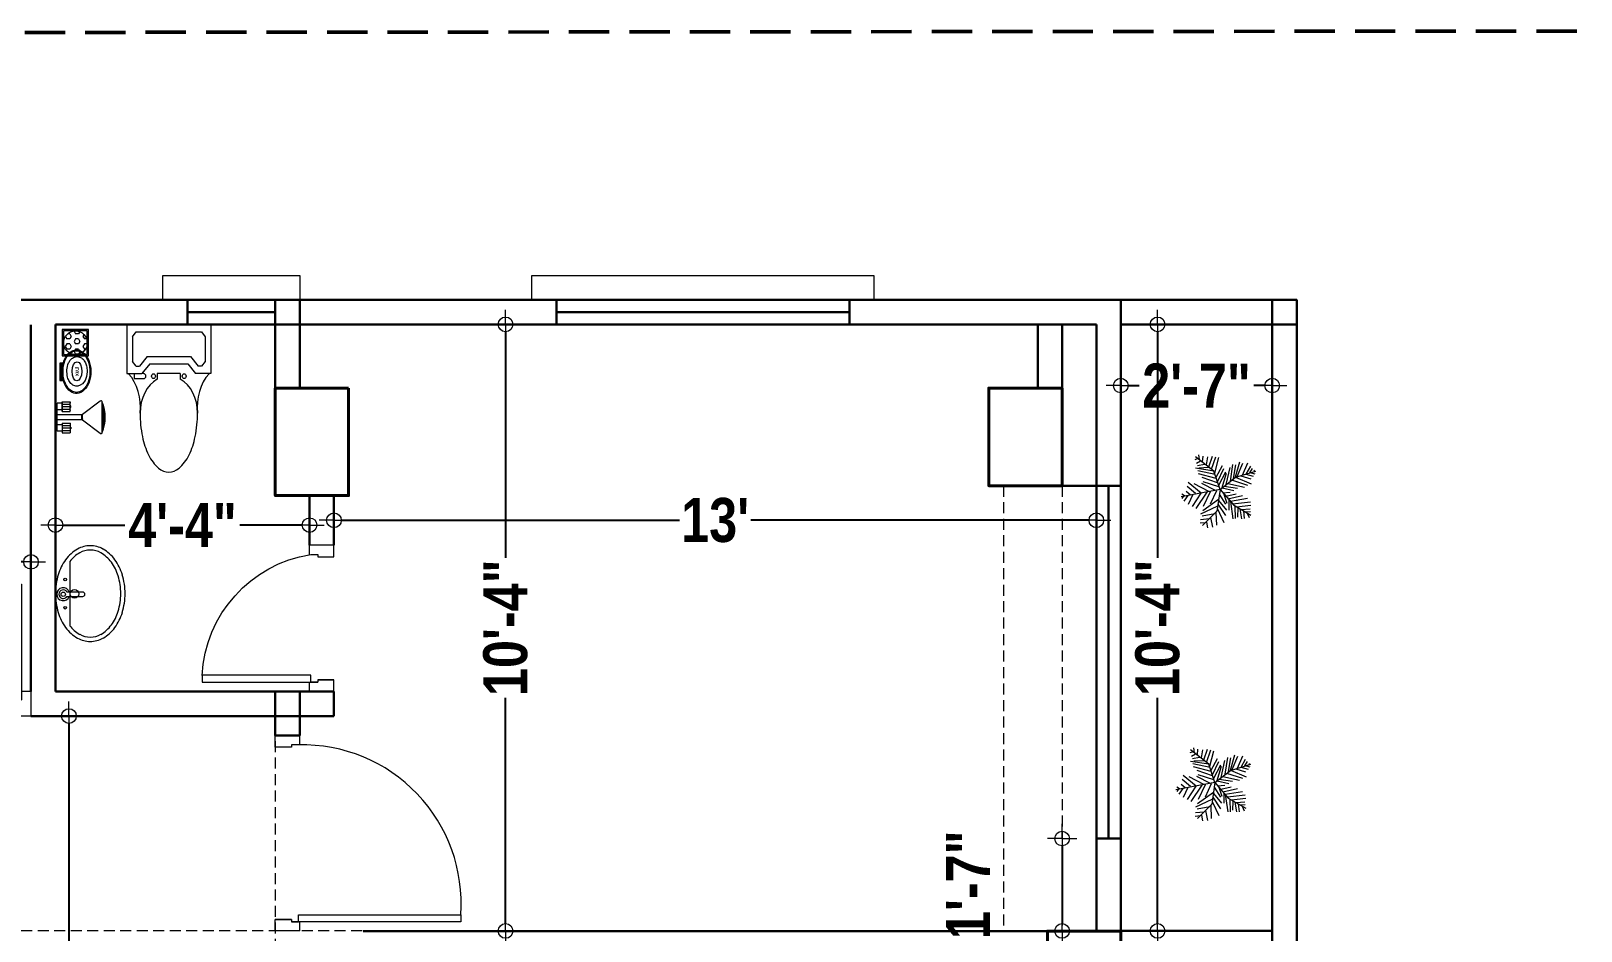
# Model space of a CAD drawing. Header units: inches. Extents: x 64086 to 138972, y -13497 to 16809.
# Drawn here: x 97572.8 to 97890, y -10448.5 to -10264.3 of the extents above; entities that cross this region are included whole.
import ezdxf

# ---------------------------------------------------------------- set-up
doc = ezdxf.new("R2010")
doc.units = ezdxf.units.IN
doc.header["$LTSCALE"] = 0.5
doc.header["$MEASUREMENT"] = 0
doc.header["$PDMODE"] = 2
doc.linetypes.add('DASHED', pattern=[0.75, 0.5, -0.25])
doc.layers.get('0').update_dxf_attribs({"lineweight": 13})
for name, color, linetype, lineweight in [('A-TOIL', 6, 'Continuous', 15), ('BEAM 2', 87, 'Continuous', 15), ('Boundary', 6, 'DASHED', 50), ('Column', 1, 'Continuous', 40), ('DIM', 5, 'Continuous', 13), ('e-tv+tel', 5, 'Continuous', 25), ('fixture', 24, 'Continuous', 13), ('FURNITUER', 45, 'Continuous', 15), ('P-BASIN1', 6, 'Continuous', 15), ('P-COMMODE', 6, 'Continuous', 15), ('P-FLOOR-DRAIN', 4, 'Continuous', 15), ('P-SHOWER', 7, 'Continuous', 15), ('plant', 70, 'Continuous', 5), ('railing', 30, 'Continuous', 15), ('Raling', 35, 'Continuous', 20), ('WALL', 7, 'Continuous', 30), ('WALL-0', 7, 'Continuous', 18), ('Wall_20', 253, 'Continuous', 20)]:
    doc.layers.add(name, color=color, linetype=linetype, lineweight=lineweight)
doc.styles.get("Standard").update_dxf_attribs({"font": 'ARIALNB.TTF'})
doc.dimstyles.new('Column Dim', dxfattribs={"dimtxt": 9, "dimasz": 1.5, "dimexe": 13.25, "dimexo": 11, "dimgap": 1, "dimtad": 0, "dimdec": 1, "dimzin": 0, "dimdsep": 46, "dimlunit": 4, "dimtxsty": 'Standard', "dimblk": 'DIM', "dimcen": 0, "dimse1": 1, "dimse2": 1, "dimclrd": 5, "dimclre": 5, "dimclrt": 7, "dimadec": 0, "dimazin": 0, "dimtfac": 1, "dimtdec": 1, "dimtofl": 0, "dimtmove": 2, "dimatfit": 3, "dimldrblk": 'DIM', "dimfxl": 1, "dimtolj": 1, "dimtzin": 0, "dimarcsym": 0})
pattern_1 = [(225, (19362.28457, 30685.39488), (-0.0883883476, 0.0883883476), [])]

# ---------------------------------------------------------------- blocks, each defined once
blk = doc.blocks.new('door-3')
at = {"layer": 'railing'}
for p, q in [((98873.42, -21113.88), (98873.42, -21080.69)), ((98873.42, -21080.69), (98874.85, -21080.69)), ((98874.85, -21080.69), (98874.85, -21113.88)), ((98836.75, -21118.64), (98836.75, -21113.64)), ((98838.65, -21113.64), (98836.75, -21113.64)), ((98838.66, -21113.88), (98838.66, -21115.31)), ((98838.66, -21113.88), (98838.66, -21115.31)), ((98838.66, -21115.31), (98839.13, -21115.31)), ((98839.13, -21115.31), (98839.13, -21118.64)), ((98839.13, -21115.31), (98839.13, -21118.64)), ((98874.85, -21113.88), (98873.42, -21113.88)), ((98874.37, -21115.31), (98874.37, -21118.64)), ((98874.37, -21118.64), (98874.37, -21115.31)), ((98874.37, -21115.31), (98874.85, -21115.31)), ((98876.75, -21113.64), (98874.85, -21113.64)), ((98874.85, -21113.88), (98874.85, -21115.31)), ((98874.85, -21115.31), (98874.85, -21113.88)), ((98876.75, -21113.64), (98876.75, -21118.64)), ((98839.13, -21118.64), (98836.75, -21118.64)), ((98876.75, -21118.64), (98874.37, -21118.64))]:
    blk.add_line(p, q, dxfattribs=at)
blk.add_arc((98871.12, -21113.08), 32.47, 85.9343, 181.4162, dxfattribs=at)
blk = doc.blocks.new('toilet d')
at = {"layer": 'railing'}
for p, q in [((98951.72, -21113.88), (98951.72, -21091.64)), ((98951.72, -21091.64), (98953.15, -21091.64)), ((98953.15, -21091.64), (98953.15, -21113.88)), ((98925.06, -21118.64), (98925.06, -21113.64)), ((98927, -21113.64), (98925.06, -21113.64)), ((98926.96, -21113.88), (98926.96, -21115.31)), ((98926.96, -21113.88), (98926.96, -21115.31)), ((98926.96, -21115.31), (98927.44, -21115.31)), ((98927.44, -21115.31), (98927.44, -21118.64)), ((98927.44, -21115.31), (98927.44, -21118.64)), ((98953.15, -21113.88), (98951.72, -21113.88)), ((98952.68, -21115.31), (98952.68, -21118.64)), ((98952.68, -21118.64), (98952.68, -21115.31)), ((98952.68, -21115.31), (98953.15, -21115.31)), ((98955.06, -21113.64), (98953.15, -21113.64)), ((98953.15, -21113.88), (98953.15, -21115.31)), ((98953.15, -21115.31), (98953.15, -21113.88)), ((98955.06, -21113.64), (98955.06, -21118.64)), ((98927.44, -21118.64), (98925.06, -21118.64)), ((98955.06, -21118.64), (98952.68, -21118.64))]:
    blk.add_line(p, q, dxfattribs=at)
blk.add_arc((98953.17, -21118.15), 26.55, 93.112, 170.7406, dxfattribs=at)
blk = doc.blocks.new('p-basin11')
at = {"lineweight": 13}
for p, q in [((-0.49, 4.45), (-0.49, 0.85)), ((0.5, 0.86), (0.5, 4.45)), ((-7.44, 1.49), (7.15, 1.49))]:
    blk.add_line(p, q, dxfattribs=at)
for centre, radius in [((-0.08, 2.58), 0.99), ((-3.35, 0.44), 0.298), ((0, 0), 0.495), ((3.06, 0.44), 0.298)]:
    blk.add_circle(centre, radius, dxfattribs=at)
for centre, radius, start, end in [((-2.77, 4.78), 8.63, 126.0274, 150.3366), ((-2.77, 4.78), 7.64, 126.0274, 150.3366), ((-2.77, 4.78), 7.64, 126.0274, 150.3366), ((-1.18, 2.6), 11.33, 106.7647, 126.0274), ((-1.18, 2.6), 10.34, 106.7647, 126.0274), ((-1.18, 2.6), 10.34, 106.7647, 126.0274), ((-0.15, -0.85), 14.92, 90, 106.7647), ((-0.15, -0.85), 13.93, 90, 106.7647), ((-0.15, -0.85), 13.93, 90, 106.7647), ((-0.15, -0.85), 14.92, 73.2353, 90), ((-0.15, -0.85), 13.93, 73.2353, 90), ((-0.15, -0.85), 13.93, 73.2353, 90), ((0.89, 2.6), 10.34, 53.9726, 73.2353), ((0.89, 2.6), 10.34, 53.9726, 73.2353), ((0.89, 2.6), 11.33, 53.9726, 73.2353), ((2.48, 4.78), 7.64, 29.6634, 53.9726), ((2.48, 4.78), 8.63, 29.6634, 53.9726), ((-5.2, 6.16), 5.84, 150.3366, 180), ((-5.2, 6.16), 4.85, 150.3366, 180), ((-5.2, 6.16), 4.85, 150.3366, 180), ((4.9, 6.16), 4.85, 0, 29.6634), ((4.9, 6.16), 4.85, 360, 29.6634), ((4.9, 6.16), 5.84, 0, 29.6634), ((-5.2, 6.16), 5.84, 180, 209.6634), ((-5.2, 6.16), 4.85, 180, 209.6634), ((-2.77, 7.54), 7.64, 209.6634, 232.3), ((0, 4.45), 0.495, 0, 180), ((2.48, 7.54), 7.64, 307.7, 330.3366), ((4.9, 6.16), 4.85, 330.3366, 0), ((4.9, 6.16), 5.84, 330.3366, 0), ((-2.77, 7.54), 8.63, 209.6634, 233.9726), ((-1.18, 9.72), 11.33, 233.9726, 253.2353), ((0, 0), 1.48, 109.6514, 70.3603), ((0, 0), 0.99, 120.3431, 59.7554), ((0.89, 9.72), 11.33, 286.7647, 306.0274), ((2.48, 7.54), 8.63, 306.0274, 330.3366), ((-0.15, 13.16), 14.92, 253.2353, 270), ((-0.15, 13.16), 14.92, 270, 286.7647)]:
    blk.add_arc(centre, radius, start, end, dxfattribs=at)
blk = doc.blocks.new('pp-sh')
at = {"ltscale": 0.01}
h = blk.add_hatch(dxfattribs=at)
h.set_pattern_fill('ANSI31', color=256, style=0)
h.set_pattern_definition(pattern_1)
h.paths.add_polyline_path([(18743.58, 25839.35), (18749.1, 25839.35, 0.199471)])
h = blk.add_hatch(dxfattribs=at)
h.set_pattern_fill('ANSI31', color=256, style=0)
h.set_pattern_definition(pattern_1)
h.paths.add_polyline_path([(18745.89, 25835.65), (18746.8, 25835.65, -0.163612), (18746.84, 25835.78), (18745.84, 25835.78, -0.163612)])
for p, q in [((18743.4, 25839), (18745.84, 25835.78)), ((18749.1, 25839.35), (18743.58, 25839.35)), ((18749.28, 25839), (18746.84, 25835.78)), ((18745.28, 25833.51), (18743.51, 25833.51)), ((18743.51, 25832.08), (18743.51, 25833.51)), ((18743.95, 25832.08), (18743.95, 25833.51)), ((18744.54, 25833.62), (18744.26, 25833.62)), ((18744.26, 25833.59), (18744.26, 25833.62)), ((18744.4, 25833.59), (18744.4, 25833.62)), ((18744.4, 25832.08), (18744.4, 25833.51)), ((18744.54, 25833.59), (18744.54, 25833.62)), ((18744.84, 25832.08), (18744.84, 25833.51)), ((18745.28, 25832.08), (18745.28, 25833.51)), ((18746.84, 25835.78), (18745.84, 25835.78)), ((18746.8, 25835.65), (18745.89, 25835.65)), ((18745.89, 25835.65), (18745.89, 25831.13)), ((18746.8, 25835.65), (18746.8, 25831.13)), ((18747.4, 25832.08), (18747.4, 25833.51)), ((18747.4, 25833.51), (18749.17, 25833.51)), ((18747.84, 25832.08), (18747.84, 25833.51)), ((18748.15, 25833.59), (18748.15, 25833.62)), ((18748.15, 25833.62), (18748.42, 25833.62)), ((18748.29, 25833.59), (18748.29, 25833.62)), ((18748.29, 25832.08), (18748.29, 25833.51)), ((18748.42, 25833.59), (18748.42, 25833.62)), ((18748.73, 25832.08), (18748.73, 25833.51)), ((18749.17, 25832.08), (18749.17, 25833.51)), ((18745.28, 25832.08), (18743.51, 25832.08)), ((18743.8, 25832.04), (18743.8, 25831.13)), ((18748.88, 25831.13), (18743.8, 25831.13)), ((18744.99, 25832.04), (18744.99, 25831.13)), ((18746.8, 25831.13), (18745.89, 25831.13)), ((18747.4, 25832.08), (18749.17, 25832.08)), ((18747.69, 25832.04), (18747.69, 25831.13)), ((18748.88, 25832.04), (18748.88, 25831.13))]:
    blk.add_line(p, q, dxfattribs=at)
for centre, radius, start, end in [((18743.58, 25839.13), 0.222, 90, 216.0286), ((18746.34, 25832.71), 7.19, 67.4384, 112.5616), ((18749.1, 25839.13), 0.222, 323.9714, 90), ((18743.73, 25832.87), 0.68, 70.9882, 109.0118), ((18743.73, 25833.55), 0, 152.3346, 180), ((18744.4, 25832.37), 1.22, 68.7379, 111.2621), ((18744.18, 25832.87), 0.68, 70.9882, 109.0118), ((18744.62, 25832.87), 0.68, 70.9882, 109.0118), ((18745.06, 25832.87), 0.68, 70.9882, 109.0118), ((18745.67, 25835.65), 0.222, 0, 37.1678), ((18747.02, 25835.65), 0.222, 142.8322, 180), ((18747.62, 25832.87), 0.68, 70.9882, 109.0118), ((18748.29, 25832.37), 1.22, 68.7379, 111.2621), ((18748.06, 25832.87), 0.68, 70.9882, 109.0118), ((18748.51, 25832.87), 0.68, 70.9882, 109.0118), ((18748.95, 25832.87), 0.68, 70.9882, 109.0118), ((18748.95, 25833.55), 0, 0, 27.6654), ((18743.73, 25832.72), 0.68, 250.9882, 289.0118), ((18744.18, 25832.72), 0.68, 250.9882, 289.0118), ((18744.62, 25832.72), 0.68, 250.9882, 289.0118), ((18745.06, 25832.72), 0.68, 250.9882, 289.0118), ((18747.62, 25832.72), 0.68, 250.9882, 289.0118), ((18748.06, 25832.72), 0.68, 250.9882, 289.0118), ((18748.51, 25832.72), 0.68, 250.9882, 289.0118), ((18748.95, 25832.72), 0.68, 250.9882, 289.0118)]:
    blk.add_arc(centre, radius, start, end, dxfattribs=at)
blk = doc.blocks.new('RY')
at = {"layer": 'fixture'}
for p, q in [((227073.05, -59649.09), (227072.37, -59649.09)), ((227073.05, -59649.32), (227072.43, -59649.32)), ((227073.05, -59649.54), (227072.48, -59649.54)), ((227073.05, -59649.76), (227072.52, -59649.76)), ((227073.05, -59649.98), (227072.56, -59649.98)), ((227073.05, -59650.2), (227072.59, -59650.2)), ((227073.05, -59650.42), (227072.61, -59650.42)), ((227073.05, -59652.62), (227073.05, -59649.09)), ((227072.39, -59652.62), (227073.05, -59652.62)), ((227073.05, -59652.4), (227072.45, -59652.4)), ((227073.05, -59652.18), (227072.49, -59652.18)), ((227073.05, -59651.96), (227072.54, -59651.96)), ((227073.05, -59651.74), (227072.57, -59651.74)), ((227073.05, -59651.52), (227072.59, -59651.52)), ((227073.05, -59651.3), (227072.61, -59651.3)), ((227073.05, -59650.64), (227072.62, -59650.64)), ((227073.05, -59651.08), (227072.62, -59651.08)), ((227073.05, -59650.86), (227072.63, -59650.86))]:
    blk.add_line(p, q, dxfattribs=at)
at = {"layer": 'fixture', "color": 37}
blk.add_ellipse((227069.56, -59650.94), major_axis=(0.03, 1.96), ratio=0.508227, dxfattribs=at)
at = {"layer": 'fixture'}
for points, knots in [([(227069.67, -59655.34), (227070.14, -59655.34), (227070.61, -59655.17), (227071.49, -59654.46), (227071.88, -59653.92), (227072.44, -59652.6), (227072.61, -59651.83), (227072.64, -59650.26), (227072.52, -59649.46), (227072.02, -59648.09), (227071.65, -59647.51), (227070.8, -59646.71), (227070.32, -59646.49), (227069.39, -59646.39), (227068.91, -59646.52), (227068.01, -59647.13), (227067.6, -59647.62), (227066.98, -59648.88), (227066.78, -59649.63), (227066.67, -59651.2), (227066.76, -59652), (227067.19, -59653.43), (227067.53, -59654.05), (227068.36, -59654.94), (227068.83, -59655.21), (227069.42, -59655.33), (227069.54, -59655.34), (227069.67, -59655.34)], [0, 0, 0, 0, 0.512242, 0.512242, 1.024485, 1.024485, 1.536727, 1.536727, 2.04897, 2.04897, 2.561212, 2.561212, 3.073455, 3.073455, 3.585697, 3.585697, 4.09794, 4.09794, 4.610182, 4.610182, 5.122425, 5.122425, 5.634667, 5.634667, 6.14691, 6.14691, 6.283185, 6.283185, 6.283185, 6.283185]), ([(227069.67, -59655.14), (227070.05, -59655.14), (227070.44, -59655.01), (227071.19, -59654.47), (227071.55, -59654.05), (227072.1, -59652.97), (227072.3, -59652.32), (227072.46, -59650.96), (227072.43, -59650.24), (227072.15, -59648.92), (227071.9, -59648.32), (227071.27, -59647.37), (227070.89, -59647.03), (227070.12, -59646.65), (227069.74, -59646.59), (227068.97, -59646.73), (227068.58, -59646.93), (227067.86, -59647.63), (227067.53, -59648.13), (227067.07, -59649.31), (227066.93, -59650), (227066.89, -59651.43), (227067, -59652.18), (227067.43, -59653.43), (227067.73, -59653.96), (227068.41, -59654.72), (227068.79, -59654.96), (227069.34, -59655.12), (227069.5, -59655.14), (227069.67, -59655.14)], [0, 0, 0, 0, 0.466932, 0.466932, 0.933864, 0.933864, 1.400796, 1.400796, 1.867727, 1.867727, 2.334659, 2.334659, 2.801591, 2.801591, 3.268523, 3.268523, 3.735455, 3.735455, 4.202387, 4.202387, 4.669318, 4.669318, 5.165008, 5.165008, 5.62593, 5.62593, 6.080806, 6.080806, 6.283185, 6.283185, 6.283185, 6.283185])]:
    blk.add_open_spline(points, degree=3, knots=knots, dxfattribs=at)
at = {"layer": 'fixture', "color": 37}
blk.add_open_spline([(227069.6, -59647.92), (227069.34, -59647.91), (227069.09, -59647.98), (227068.25, -59648.39), (227067.93, -59648.94), (227067.55, -59650.04), (227067.47, -59650.66), (227067.53, -59651.62), (227067.59, -59651.97), (227067.78, -59652.58), (227067.9, -59652.86), (227068.21, -59653.33), (227068.41, -59653.53), (227068.88, -59653.84), (227069.16, -59653.93), (227069.74, -59653.97), (227070.04, -59653.9), (227070.53, -59653.65), (227070.73, -59653.47), (227071.05, -59653.09), (227071.17, -59652.88), (227071.47, -59652.22), (227071.57, -59651.72), (227071.64, -59650.73), (227071.6, -59650.22), (227071.4, -59649.43), (227071.28, -59649.13), (227070.94, -59648.58), (227070.71, -59648.32), (227070.17, -59648.01), (227069.9, -59647.92), (227069.6, -59647.92)], degree=3, knots=[0, 0, 0, 0, 0.251826, 0.251826, 0.981976, 0.981976, 1.712126, 1.712126, 2.138681, 2.138681, 2.508948, 2.508948, 2.825837, 2.825837, 3.120106, 3.120106, 3.414376, 3.414376, 3.708645, 3.708645, 4.002915, 4.002915, 4.608496, 4.608496, 5.214077, 5.214077, 5.606251, 5.606251, 5.998425, 5.998425, 6.283185, 6.283185, 6.283185, 6.283185], dxfattribs=at)
at = {"layer": 'fixture', "color": 37, "text_generation_flag": 4}
blk.add_text('Lux ', height=0.75, rotation=90, dxfattribs=at).set_placement((227069.24, -59651.81))
blk = doc.blocks.new('*X21')
at = {"color": 0}
for p, q in [((350.31, 2158.03), (350.62, 2158.57)), ((350.62, 2157.49), (350.31, 2158.03)), ((350.62, 2158.57), (351.25, 2158.57)), ((351.56, 2158.03), (351.25, 2158.57)), ((351.25, 2157.49), (351.56, 2158.03)), ((348.86, 2156.4), (349.37, 2156.4)), ((349, 2155.32), (349.37, 2155.32)), ((349.22, 2157.49), (349.37, 2157.49)), ((349.37, 2156.4), (349.69, 2156.94)), ((349.69, 2156.94), (349.37, 2157.49)), ((349.69, 2154.78), (349.37, 2155.32)), ((349.51, 2154.48), (349.69, 2154.78)), ((350.31, 2155.86), (350.62, 2156.4)), ((350.62, 2155.32), (350.31, 2155.86)), ((350.62, 2157.49), (351.25, 2157.49)), ((350.62, 2156.4), (351.25, 2156.4)), ((350.62, 2155.32), (351.25, 2155.32)), ((351.56, 2155.86), (351.25, 2156.4)), ((351.25, 2155.32), (351.56, 2155.86)), ((352.19, 2156.94), (352.5, 2157.49)), ((352.5, 2156.4), (352.19, 2156.94)), ((352.19, 2154.78), (352.5, 2155.32)), ((352.5, 2154.24), (352.19, 2154.78)), ((352.5, 2157.49), (353.12, 2157.49)), ((352.5, 2156.4), (353.12, 2156.4)), ((352.5, 2155.32), (353.12, 2155.32)), ((353.12, 2156.4), (353.44, 2156.94)), ((353.44, 2156.94), (353.12, 2157.49)), ((353.43, 2154.79), (353.12, 2155.32)), ((350.41, 2153.86), (350.62, 2154.24)), ((350.62, 2154.24), (351.25, 2154.24)), ((351.56, 2153.7), (351.25, 2154.24)), ((351.56, 2153.69), (351.56, 2153.7)), ((352.5, 2154.24), (352.92, 2154.24))]:
    blk.add_line(p, q, dxfattribs=at)
blk = doc.blocks.new('P-FLOOR')
at = {"layer": 'P-FLOOR-DRAIN'}
for points in [[(-2.08, 5.48), (-2.08, 0.98), (2.42, 0.98), (2.42, 5.48)], [(-1.85, 5.25), (-1.85, 1.2), (2.2, 1.2), (2.2, 5.25)]]:
    blk.add_lwpolyline(points, close=True, dxfattribs=at)
blk.add_circle((0.17, 3.23), 2.02, dxfattribs=at)
at = {"layer": 'P-FLOOR-DRAIN', "xscale": 0.8, "yscale": 0.8, "zscale": 0.8, "rotation": 270}
blk.add_blockref('*X21', (-1724.74, 284.25), dxfattribs=at)
blk = doc.blocks.new('A$C3B0820DD')
at = {"layer": 'A-TOIL'}
for p, q in [((0, 26.47), (0, 17.65)), ((0, 26.47), (15.1, 26.47)), ((1.03, 24.26), (1.72, 25.14)), ((1.72, 25.14), (13.38, 25.14)), ((13.38, 25.14), (14.07, 24.26)), ((15.1, 26.47), (15.1, 17.65)), ((1.03, 24.26), (1.03, 19.85)), ((14.07, 24.26), (14.07, 19.85)), ((1.72, 18.97), (1.03, 19.85)), ((3.69, 20.73), (2.32, 18.97)), ((3.69, 20.73), (11.41, 20.73)), ((11.41, 20.73), (12.78, 18.97)), ((14.07, 19.85), (13.38, 18.97)), ((0, 17.65), (2.74, 17.65)), ((1.37, 17.65), (1.37, 16.76)), ((1.37, 16.76), (3.09, 16.76)), ((1.72, 18.97), (2.32, 18.97)), ((4.12, 19.41), (2.74, 17.65)), ((3.09, 17.65), (2.74, 17.65)), ((4.12, 19.41), (10.98, 19.41)), ((5.49, 17.65), (5.49, 16.65)), ((9.61, 17.65), (5.49, 17.65)), ((9.61, 17.65), (9.61, 16.65)), ((10.98, 19.41), (12.35, 17.65)), ((15.1, 17.65), (12.35, 17.65)), ((13.38, 18.97), (12.78, 18.97))]:
    blk.add_line(p, q, dxfattribs=at)
for centre, major_axis, start_param, end_param in [((-3.71, 11.66), (0, 7.94), 4.576272, 5.566047), ((3.09, 17.2), (0, 0.441), 3.141593, 6.283185), ((4.8, 17.2), (0, 0.441), 4.712389, 10.995574), ((10.29, 17.2), (0, 0.441), 4.712389, 10.995574), ((18.81, 11.66), (0, 7.94), 0.717138, 1.706913), ((7.55, 10.59), (0, 6.62), 0.411517, 1.570796), ((7.55, 10.59), (0, 6.62), -1.570796, -0.411517), ((15.53, 10.59), (0, 16.88), 1.570797, 1.824118), ((-0.44, 10.59), (0, 16.88), 4.459068, 4.712388), ((11.59, 9.28), (0, 11.65), 1.824118, 2.129396), ((3.5, 9.28), (0, 11.65), 4.153789, 4.459067), ((9.11, 7.28), (0, 7.88), 2.129396, 2.556312), ((5.99, 7.28), (0, 7.88), 3.726874, 4.153789), ((7.55, 4.25), (0, 4.25), 2.556313, 3.141592), ((7.55, 4.25), (0, 4.25), 3.141593, 3.726873)]:
    blk.add_ellipse(centre, major_axis=major_axis, ratio=0.777778, start_param=start_param, end_param=end_param, dxfattribs=at)
blk = doc.blocks.new('*U13')
for p, q in [((-185.1152, 1008.5578), (-553.1612, 1185.4942)), ((-221.9198, 1197.3052), (-433.5526, 1338.8594)), ((-258.7244, 1362.456), (-332.3336, 1421.4348)), ((0, 0), (-266.7, 1447.8)), ((-231.1146, 1315.2628), (-166.7002, 1421.4348)), ((-194.31, 1102.9442), (-65.4812, 1256.284)), ((-148.3106, 914.1968), (118.5418, 1220.9018)), ((-129.8956, 701.8528), (265.7602, 1185.4942)), ((-800.1, 114.3), (-1333.5, 647.7)), ((-1234.059, 536.7274), (-1252.4486, 737.2604)), ((-1105.2302, 725.4494), (-1077.6458, 395.1732)), ((-976.4268, 666.4706), (-884.4026, 194.6402)), ((-902.8176, 713.6638), (-617.5756, 100.2538)), ((-369.1382, 53.086), (-783.1836, 642.874)), ((-93.091, 489.5342), (-700.3796, 902.3858)), ((-129.8956, 713.6638), (-626.7704, 1032.1544)), ((-617.5756, 607.4918), (-74.7014, 347.98)), ((-74.7014, 418.7444), (219.7608, 961.39)), ((-28.6766, 171.0436), (228.9556, 678.2816)), ((100.1268, 41.275), (284.1498, 619.2774)), ((256.5654, 88.4682), (449.7832, 666.4706)), ((412.9786, 147.447), (587.8068, 796.2392)), ((560.197, 182.8292), (698.2206, 819.8358)), ((685.8, 228.6), (1219.2, 914.4)), ((689.0258, 230.0224), (790.2448, 914.1968)), ((808.6344, 784.4282), (827.0494, 418.7444)), ((891.4384, 831.6214), (946.658, 572.1096)), ((983.4626, 867.0036), (1066.2666, 725.4494)), ((1029.462, 654.685), (1241.0948, 631.0884)), ((1112.2914, 760.8316), (1296.3144, 784.4282)), ((1121.4862, 925.9824), (1149.0706, 831.6214)), ((-1206.4492, 501.3198), (-1418.082, 465.9376)), ((-1031.621, 347.98), (-1399.667, 277.1902)), ((-847.598, 159.2326), (-1326.0578, 135.636)), ((-718.7946, 88.4682), (-1215.644, -147.447)), ((-543.9664, 76.6572), (-967.2066, -206.4512)), ((0, 0), (-800.1, 114.3)), ((-405.9428, 53.086), (-764.794, -241.8334)), ((0, 0), (-571.5, -495.3)), ((-166.7002, 29.4894), (-543.9664, -206.4512)), ((-525.5514, 347.98), (-28.6766, 123.8504)), ((0, 0), (685.8, 228.6)), ((0, 0), (457.2, -571.5)), ((164.5412, 41.275), (661.416, -218.2368)), ((284.1498, 88.4682), (781.0246, -147.447)), ((458.978, 147.447), (891.4384, -88.4682)), ((615.4166, 194.6402), (1185.8752, 41.275)), ((753.4148, 312.5978), (1222.6798, 159.2326)), ((845.439, 418.7444), (1241.0948, 277.1902)), ((919.0482, 501.3198), (1222.6798, 454.152)), ((-442.7474, -383.3876), (-1086.8406, -477.7486)), ((-617.5756, -548.5384), (-1077.6458, -560.324)), ((-571.5, -495.3), (-952.5, -1143)), ((-387.5278, -324.4088), (-764.794, -324.4088)), ((-525.5514, -465.963), (-451.9422, -1126.5408)), ((-166.7002, -147.447), (-507.1618, -253.619)), ((-433.5526, -383.3876), (-323.1134, -1020.3688)), ((-341.5284, -289.0012), (-221.9198, -831.6214)), ((-240.3094, -218.2368), (-157.5054, -595.7062)), ((-120.7008, -88.4682), (-93.091, -371.5766)), ((63.3222, -76.6826), (-37.8714, -513.1308)), ((44.9326, -64.897), (615.4166, -241.8334)), ((127.7366, -159.258), (54.1274, -654.685)), ((228.9556, -289.0012), (90.932, -914.1968)), ((357.759, -430.5554), (164.5412, -1020.3688)), ((192.151, -230.0224), (817.8292, -371.5766)), ((458.978, -572.1096), (210.5406, -1161.923)), ((311.7596, -383.3876), (937.4378, -477.7486)), ((412.9786, -501.3452), (919.0482, -583.9206)), ((457.2, -571.5), (685.8, -1333.5)), ((468.1982, -572.1096), (1029.462, -737.2604)), ((-718.7946, -737.2604), (-1086.8406, -796.2392)), ((-783.1836, -867.029), (-1077.6458, -902.4112)), ((-875.2078, -1008.5832), (-1040.8412, -1079.3476)), ((-681.9646, -666.496), (-1022.4262, -654.685)), ((-829.2084, -937.7934), (-810.7934, -1126.5408)), ((-737.1842, -784.4536), (-709.5744, -1114.7298)), ((-635.9652, -607.5172), (-580.771, -1150.1374)), ((514.1976, -772.6426), (403.7838, -1138.3264)), ((486.5878, -642.8994), (983.4626, -843.4324)), ((578.612, -961.39), (495.7826, -1232.7128)), ((541.8074, -831.6214), (992.6574, -1032.1544)), ((578.612, -973.1756), (873.0488, -1138.3264)), ((624.6114, -1102.9442), (781.0246, -1209.1162)), ((624.6114, -1161.923), (587.8068, -1291.6916)), ((679.8056, -1268.095), (716.6102, -1291.6916))]:
    blk.add_line(p, q)
blk = doc.blocks.new('DIM')
at = {"layer": 'DIM'}
for q in [(-2, 0), (0, 2), (0, -2), (2, 0)]:
    blk.add_line((0, 0), q, dxfattribs=at)
blk.add_circle((0, 0), 1, dxfattribs=at)
blk = doc.blocks.new('*D600')
at = {"layer": 'Defpoints', "color": 0, "lineweight": 30, "ltscale": 15, "transparency": 16777216}
for p in [(97577.81, -10364.43), (97577.81, -10365.42), (97629.81, -10364.43)]:
    blk.add_point(p, dxfattribs=at)
at = {"layer": 'WALL', "color": 5, "lineweight": -2, "ltscale": 15, "transparency": 16777216}
for p, q in [((97579.31, -10365.42), (97592.04, -10365.42)), ((97628.31, -10365.42), (97615.58, -10365.42))]:
    blk.add_line(p, q, dxfattribs=at)
at = {"layer": 'WALL', "color": 5, "lineweight": -2, "ltscale": 15, "transparency": 16777216, "xscale": 1.5, "yscale": 1.5, "zscale": 1.5, "rotation": 180}
blk.add_blockref('DIM', (97577.81, -10365.42), dxfattribs=at)
at = {"layer": 'WALL', "color": 5, "lineweight": -2, "ltscale": 15, "transparency": 16777216, "xscale": 1.5, "yscale": 1.5, "zscale": 1.5}
blk.add_blockref('DIM', (97629.81, -10365.42), dxfattribs=at)
at = {"layer": 'WALL', "color": 7, "lineweight": 30, "ltscale": 15, "transparency": 16777216, "insert": (97603.81, -10365.42), "char_height": 9, "attachment_point": 5}
blk.add_mtext('\\A1;4\'-4"', dxfattribs=at)
blk = doc.blocks.new('*D601')
at = {"layer": 'Defpoints', "color": 0, "lineweight": 30, "ltscale": 15, "transparency": 16777216}
for p in [(97500.82, -10371.2), (97572.81, -10371.2), (97572.81, -10372.95)]:
    blk.add_point(p, dxfattribs=at)
at = {"layer": 'WALL', "color": 5, "lineweight": -2, "ltscale": 15, "transparency": 16777216}
for p, q in [((97502.32, -10372.95), (97532.17, -10372.95)), ((97571.31, -10372.95), (97541.47, -10372.95))]:
    blk.add_line(p, q, dxfattribs=at)
at = {"layer": 'WALL', "color": 5, "lineweight": -2, "ltscale": 15, "transparency": 16777216, "xscale": 1.5, "yscale": 1.5, "zscale": 1.5, "rotation": 180}
blk.add_blockref('DIM', (97500.82, -10372.95), dxfattribs=at)
at = {"layer": 'WALL', "color": 5, "lineweight": -2, "ltscale": 15, "transparency": 16777216, "xscale": 1.5, "yscale": 1.5, "zscale": 1.5}
blk.add_blockref('DIM', (97572.81, -10372.95), dxfattribs=at)
at = {"layer": 'WALL', "color": 7, "lineweight": 30, "ltscale": 15, "transparency": 16777216, "insert": (97536.82, -10372.95), "char_height": 9, "attachment_point": 5}
blk.add_mtext("\\A1;6'", dxfattribs=at)
blk = doc.blocks.new('*D604')
at = {"layer": 'Defpoints', "color": 0, "lineweight": 30, "ltscale": 15, "transparency": 16777216}
for p in [(97651.2, -10324.34), (97651.2, -10448.49), (97669.92, -10448.49)]:
    blk.add_point(p, dxfattribs=at)
at = {"layer": 'WALL', "color": 5, "lineweight": -2, "ltscale": 15, "transparency": 16777216}
for p, q in [((97669.92, -10325.84), (97669.92, -10372.09)), ((97669.92, -10446.99), (97669.92, -10400.74))]:
    blk.add_line(p, q, dxfattribs=at)
at = {"layer": 'WALL', "color": 5, "lineweight": -2, "ltscale": 15, "transparency": 16777216, "xscale": 1.5, "yscale": 1.5, "zscale": 1.5}
for p, rotation in [((97669.92, -10324.34), 90), ((97669.92, -10448.49), 270)]:
    blk.add_blockref('DIM', p, dxfattribs=dict(at, rotation=rotation))
at = {"layer": 'WALL', "color": 7, "lineweight": 30, "ltscale": 15, "transparency": 16777216, "insert": (97669.92, -10386.42), "char_height": 9, "attachment_point": 5, "rotation": 90}
blk.add_mtext('\\A1;10\'-4"', dxfattribs=at)
blk = doc.blocks.new('*D605')
at = {"layer": 'Defpoints', "color": 0, "lineweight": 30, "ltscale": 15, "transparency": 16777216}
for p in [(97634.81, -10364.43), (97790.83, -10364.43), (97790.83, -10364.43)]:
    blk.add_point(p, dxfattribs=at)
at = {"layer": 'WALL', "color": 5, "lineweight": -2, "ltscale": 15, "transparency": 16777216}
for p, q in [((97636.31, -10364.43), (97705.5, -10364.43)), ((97789.33, -10364.43), (97720.15, -10364.43))]:
    blk.add_line(p, q, dxfattribs=at)
at = {"layer": 'WALL', "color": 5, "lineweight": -2, "ltscale": 15, "transparency": 16777216, "xscale": 1.5, "yscale": 1.5, "zscale": 1.5, "rotation": 180}
blk.add_blockref('DIM', (97634.81, -10364.43), dxfattribs=at)
at = {"layer": 'WALL', "color": 5, "lineweight": -2, "ltscale": 15, "transparency": 16777216, "xscale": 1.5, "yscale": 1.5, "zscale": 1.5}
blk.add_blockref('DIM', (97790.83, -10364.43), dxfattribs=at)
at = {"layer": 'WALL', "color": 7, "lineweight": 30, "ltscale": 15, "transparency": 16777216, "insert": (97712.82, -10364.43), "char_height": 9, "attachment_point": 5}
blk.add_mtext("\\A1;13'", dxfattribs=at)
blk = doc.blocks.new('*D606')
at = {"layer": 'Defpoints', "color": 0, "lineweight": 30, "ltscale": 15, "transparency": 16777216}
for p in [(97795.83, -10333.92), (97826.83, -10333.92), (97826.83, -10336.85)]:
    blk.add_point(p, dxfattribs=at)
at = {"layer": 'WALL', "color": 5, "lineweight": -2, "ltscale": 15, "transparency": 16777216}
for p, q in [((97797.33, -10336.85), (97799.6, -10336.85)), ((97825.33, -10336.85), (97823.07, -10336.85))]:
    blk.add_line(p, q, dxfattribs=at)
at = {"layer": 'WALL', "color": 5, "lineweight": -2, "ltscale": 15, "transparency": 16777216, "xscale": 1.5, "yscale": 1.5, "zscale": 1.5, "rotation": 180}
blk.add_blockref('DIM', (97795.83, -10336.85), dxfattribs=at)
at = {"layer": 'WALL', "color": 5, "lineweight": -2, "ltscale": 15, "transparency": 16777216, "xscale": 1.5, "yscale": 1.5, "zscale": 1.5}
blk.add_blockref('DIM', (97826.83, -10336.85), dxfattribs=at)
at = {"layer": 'WALL', "color": 7, "lineweight": 30, "ltscale": 15, "transparency": 16777216, "insert": (97811.33, -10336.85), "char_height": 9, "attachment_point": 5}
blk.add_mtext('\\A1;2\'-7"', dxfattribs=at)
blk = doc.blocks.new('*D607')
at = {"layer": 'Defpoints', "color": 0, "lineweight": 30, "ltscale": 15, "transparency": 16777216}
for p in [(97803.36, -10324.34), (97803.36, -10448.49), (97803.36, -10448.49)]:
    blk.add_point(p, dxfattribs=at)
at = {"layer": 'WALL', "color": 5, "lineweight": -2, "ltscale": 15, "transparency": 16777216}
for p, q in [((97803.36, -10325.84), (97803.36, -10372.09)), ((97803.36, -10446.99), (97803.36, -10400.74))]:
    blk.add_line(p, q, dxfattribs=at)
at = {"layer": 'WALL', "color": 5, "lineweight": -2, "ltscale": 15, "transparency": 16777216, "xscale": 1.5, "yscale": 1.5, "zscale": 1.5}
for p, rotation in [((97803.36, -10324.34), 90), ((97803.36, -10448.49), 270)]:
    blk.add_blockref('DIM', p, dxfattribs=dict(at, rotation=rotation))
at = {"layer": 'WALL', "color": 7, "lineweight": 30, "ltscale": 15, "transparency": 16777216, "insert": (97803.36, -10386.42), "char_height": 9, "attachment_point": 5, "rotation": 90}
blk.add_mtext('\\A1;10\'-4"', dxfattribs=at)
blk = doc.blocks.new('*D617')
at = {"layer": 'Defpoints', "color": 0, "lineweight": 30, "ltscale": 15, "transparency": 16777216}
for p in [(97790.83, -10429.57), (97783.83, -10448.49), (97790.83, -10448.49)]:
    blk.add_point(p, dxfattribs=at)
at = {"layer": 'WALL', "color": 5, "lineweight": -2, "ltscale": 15, "transparency": 16777216}
blk.add_line((97783.83, -10431.07), (97783.83, -10446.99), dxfattribs=at)
at = {"layer": 'WALL', "color": 5, "lineweight": -2, "ltscale": 15, "transparency": 16777216, "xscale": 1.5, "yscale": 1.5, "zscale": 1.5}
for p, rotation in [((97783.83, -10429.57), 90), ((97783.83, -10448.49), 270)]:
    blk.add_blockref('DIM', p, dxfattribs=dict(at, rotation=rotation))
at = {"layer": 'WALL', "color": 7, "lineweight": 30, "ltscale": 15, "transparency": 16777216, "insert": (97764.57, -10439.03), "char_height": 9, "attachment_point": 5, "rotation": 90}
blk.add_mtext('\\A1;1\'-7"', dxfattribs=at)
blk = doc.blocks.new('*D624')
at = {"layer": 'Defpoints', "color": 0, "lineweight": 30, "ltscale": 15, "transparency": 16777216}
for p in [(97597.81, -10404.5), (97580.57, -10551), (97597.81, -10551)]:
    blk.add_point(p, dxfattribs=at)
at = {"layer": 'WALL', "color": 5, "lineweight": -2, "ltscale": 15, "transparency": 16777216}
for p, q in [((97580.57, -10406), (97580.57, -10460.69)), ((97580.57, -10549.5), (97580.57, -10494.8))]:
    blk.add_line(p, q, dxfattribs=at)
at = {"layer": 'WALL', "color": 5, "lineweight": -2, "ltscale": 15, "transparency": 16777216, "xscale": 1.5, "yscale": 1.5, "zscale": 1.5}
for p, rotation in [((97580.57, -10404.5), 90), ((97580.57, -10551), 270)]:
    blk.add_blockref('DIM', p, dxfattribs=dict(at, rotation=rotation))
at = {"layer": 'WALL', "color": 7, "lineweight": 30, "ltscale": 15, "transparency": 16777216, "insert": (97580.57, -10477.75), "char_height": 9, "attachment_point": 5, "rotation": 90}
blk.add_mtext('\\A1;12\'-2{\\H1x;\\S1/2;}"', dxfattribs=at)

msp = doc.modelspace()

# ---------------------------------------------------------------- linework, layer by layer
at = {"layer": 'BEAM 2', "linetype": 'DASHED', "ltscale": 9}
for p, q in [((97795.83, -10319.34), (96729.83, -10319.34)), ((96775.83, -10319.34), (97795.83, -10319.34)), ((97771.83, -10357.36), (97771.83, -10448.5)), ((97783.83, -10357.36), (97783.83, -10448.5)), ((97622.81, -10399.5), (97622.81, -10692.36)), ((97795.83, -10448.49), (96729.83, -10448.49))]:
    msp.add_line(p, q, dxfattribs=at)
at = {"layer": 'Boundary', "color": 1, "ltscale": 33}
msp.add_lwpolyline([(97905.27, -10264.28), (98048.86, -10869.27), (96704.86, -10869.36), (96705.27, -10265.36), (97905.27, -10264.28)], dxfattribs=at)
at = {"layer": 'Column'}
for points in [[(97637.81, -10337.36), (97622.81, -10337.36), (97622.81, -10359.36), (97637.81, -10359.36)], [(97637.81, -10337.36), (97622.81, -10337.36), (97622.81, -10359.36), (97637.81, -10359.36)], [(97795.83, -10448.5), (97780.83, -10448.5), (97780.83, -10470.5), (97795.83, -10470.5)]]:
    msp.add_lwpolyline(points, close=True, dxfattribs=at)
at = {"layer": 'e-tv+tel', "lineweight": 30}
for p, q in [((97604.81, -10321.84), (97622.81, -10321.84)), ((97680.32, -10321.84), (97740.32, -10321.84)), ((97790.83, -10357.32), (97790.83, -10429.57)), ((97793.33, -10357.3), (97793.33, -10429.55)), ((97795.83, -10357.36), (97795.83, -10429.55)), ((97831.83, -10357.28), (97831.83, -10426.55))]:
    msp.add_line(p, q, dxfattribs=at)
for points in [[(97604.81, -10324.34), (97604.81, -10319.34), (97622.81, -10319.34), (97622.81, -10324.34)], [(97680.32, -10324.34), (97740.32, -10324.34), (97740.32, -10319.34), (97680.32, -10319.34)]]:
    msp.add_lwpolyline(points, close=True, dxfattribs=at)
at = {"layer": 'FURNITUER', "lineweight": 30, "ltscale": 15}
msp.add_lwpolyline([(97230.19, -10319.34), (97831.83, -10319.34), (97831.84, -10566), (97831.84, -10568.55), (97625.31, -10568.55), (97625.31, -10552.05), (97427.85, -10552.05), (97427.85, -10616.72), (97424.82, -10616.72), (97313.08, -10617.25), (97313.92, -10446.26), (97241.11, -10445.59), (97240.27, -10319.2)], dxfattribs=at)
at = {"layer": 'P-BASIN1', "lineweight": 40}
for points in [[(97637.81, -10337.36), (97622.81, -10337.36), (97622.81, -10359.36), (97637.81, -10359.36)], [(97783.83, -10337.36), (97768.83, -10337.36), (97768.83, -10357.36), (97783.83, -10357.36)], [(97795.83, -10448.5), (97780.83, -10448.5), (97780.83, -10470.5), (97795.83, -10470.5)]]:
    msp.add_lwpolyline(points, close=True, dxfattribs=at)
at = {"layer": 'Raling'}
msp.add_line((97831.83, -10431.55), (97831.83, -10337.36), dxfattribs=at)
at = {"layer": 'WALL', "color": 0, "ltscale": 3}
for p, q in [((97572.81, -10319.34), (97604.81, -10319.34)), ((97572.81, -10319.34), (97572.81, -10319.34)), ((97577.81, -10319.34), (97577.81, -10319.34)), ((97604.81, -10324.34), (97604.81, -10319.34)), ((97622.81, -10324.34), (97622.81, -10319.34)), ((97622.81, -10319.34), (97680.32, -10319.34)), ((97680.32, -10319.34), (97680.32, -10324.34)), ((97740.32, -10319.34), (97795.83, -10319.34)), ((97740.32, -10319.34), (97740.32, -10324.34)), ((97790.83, -10319.34), (97790.83, -10319.34)), ((97795.83, -10319.34), (97795.83, -10337.36)), ((97795.83, -10319.34), (97795.83, -10357.36)), ((97572.81, -10324.45), (97572.81, -10399.5)), ((97577.81, -10324.34), (97577.81, -10399.5)), ((97604.81, -10324.34), (97577.81, -10324.34)), ((97622.08, -10324.34), (97680.32, -10324.34)), ((97740.32, -10324.34), (97790.83, -10324.34)), ((97778.83, -10324.34), (97778.83, -10337.36)), ((97783.83, -10324.34), (97783.83, -10337.36)), ((97790.83, -10324.34), (97790.83, -10337.36)), ((97577.81, -10399.5), (97627.81, -10399.5)), ((97572.81, -10404.5), (97622.81, -10404.5)), ((97795.83, -10414.55), (97795.83, -10448.5)), ((97790.83, -10426.55), (97790.83, -10448.5)), ((97780.83, -10448.5), (97640.81, -10448.5))]:
    msp.add_line(p, q, dxfattribs=at)
at = {"layer": 'WALL'}
for p, q in [((97622.81, -10337.36), (97622.81, -10319.34)), ((97627.81, -10337.36), (97627.81, -10319.34)), ((97740.32, -10324.34), (97740.32, -10319.34)), ((97622.81, -10408.5), (97622.81, -10399.5)), ((97627.81, -10408.5), (97627.81, -10399.5)), ((97627.81, -10408.5), (97622.81, -10408.5))]:
    msp.add_line(p, q, dxfattribs=at)
at = {"layer": 'WALL', "lineweight": 30, "ltscale": 15}
for p, q in [((97795.83, -10319.34), (97831.83, -10319.34)), ((97826.83, -10319.34), (97826.83, -10566)), ((97831.83, -10319.34), (97831.83, -10566)), ((97795.83, -10324.34), (97831.83, -10324.34)), ((97790.83, -10337.36), (97790.83, -10342.36)), ((97790.83, -10342.36), (97790.83, -10357.36)), ((97629.81, -10369.5), (97629.81, -10359.36)), ((97634.81, -10369.5), (97634.81, -10359.36)), ((97783.83, -10357.36), (97795.83, -10357.36)), ((97634.81, -10399.5), (97627.81, -10399.5)), ((97634.81, -10404.5), (97634.81, -10399.5)), ((97622.81, -10404.5), (97634.81, -10404.5)), ((97790.83, -10429.57), (97795.83, -10429.57)), ((97795.83, -10448.49), (97826.83, -10448.49))]:
    msp.add_line(p, q, dxfattribs=at)
at = {"layer": 'Wall_20'}
for points in [[(97604.81, -10319.34), (97599.81, -10319.34), (97599.81, -10314.34), (97622.85, -10314.34), (97627.85, -10314.34), (97627.85, -10319.34)], [(97680.32, -10319.34), (97675.32, -10319.34), (97675.32, -10314.34), (97745.32, -10314.34), (97745.32, -10319.34), (97740.32, -10319.34)]]:
    msp.add_lwpolyline(points, dxfattribs=at)

# ---------------------------------------------------------------- block references
at = {"layer": 'P-BASIN1', "xscale": 0.9000000000232831, "yscale": 0.8999999999941792, "zscale": 0.8999999999999773, "rotation": 270}
msp.add_blockref('p-basin11', (97579.4, -10379.57), dxfattribs=at)
at = {"layer": 'P-COMMODE', "xscale": 1.142307692440227, "yscale": 1.142307692265604, "zscale": 1.142307692307668}
msp.add_blockref('A$C3B0820DD', (97592.39, -10354.58), dxfattribs=at)
at = {"layer": 'P-FLOOR-DRAIN', "linetype": 'Continuous', "xscale": 1.199999999953434, "yscale": 1.199999999982538, "zscale": 1.200000000000045, "rotation": 270}
msp.add_blockref('P-FLOOR', (97578.03, -10327.89, -703.04), dxfattribs=at)
at = {"layer": 'P-SHOWER', "xscale": 1.125, "yscale": 1.125, "zscale": 1.125, "rotation": 270}
msp.add_blockref('pp-sh', (68518.12, 10746.29, -1406.07), dxfattribs=at)
at = {"layer": 'plant', "xscale": 0.005511811003088951, "yscale": 0.005511811032192782, "zscale": 0.005511811023622047, "rotation": 90}
for p in [(97816.14, -10358.15), (97815.11, -10418.13)]:
    msp.add_blockref('*U13', p, dxfattribs=at)
at = {"layer": 'railing', "xscale": -1, "rotation": 90}
msp.add_blockref('toilet d', (76516.17, 88555.56), dxfattribs=at)
at = {"layer": 'railing'}
msp.add_blockref('toilet d', (-1382.25, 10714.15), dxfattribs=at)
at = {"layer": 'railing', "rotation": 270}
msp.add_blockref('door-3', (118741.45, 88428.26), dxfattribs=at)
at = {"layer": 'WALL-0', "rotation": 180}
msp.add_blockref('RY', (324651.78, -69984.89, -1406.07), dxfattribs=at)

# ---------------------------------------------------------------- dimensions: what is measured, and where the dimension line sits
at = {"layer": 'WALL', "lineweight": 30, "ltscale": 15}
for base, p1, p2, picture, middle in [((97669.9212, -10448.49), (97651.2015, -10324.3431), (97651.2015, -10448.49), '*D604', (97669.9212, -10386.4165)), ((97803.3556, -10448.49), (97803.3556, -10324.3431), (97803.3556, -10448.49), '*D607', (97803.3556, -10386.4165)), ((97580.57, -10551), (97597.81, -10404.5), (97597.81, -10551), '*D624', (97580.57, -10477.75)), ((97783.83, -10448.49), (97790.83, -10429.57), (97790.83, -10448.49), '*D617', (97764.57, -10439.03))]:
    dim = msp.add_linear_dim(base=base, p1=p1, p2=p2, angle=90, dimstyle='Column Dim', override={"dimfxl": 4}, dxfattribs=at)
    dim.commit()
    dim.dimension.update_dxf_attribs({"geometry": picture, "text_midpoint": middle})
for base, p1, p2, picture, middle in [((97826.83, -10336.85), (97795.83, -10333.92), (97826.83, -10333.92), '*D606', (97811.33, -10336.85)), ((97577.81, -10365.42), (97629.81, -10364.43), (97577.81, -10364.43), '*D600', (97603.81, -10365.42)), ((97790.83, -10364.43), (97634.81, -10364.43), (97790.83, -10364.43), '*D605', (97712.82, -10364.43)), ((97572.81, -10372.95), (97500.82, -10371.2), (97572.81, -10371.2), '*D601', (97536.82, -10372.95))]:
    dim = msp.add_linear_dim(base=base, p1=p1, p2=p2, dimstyle='Column Dim', override={"dimfxl": 4}, dxfattribs=at)
    dim.commit()
    dim.dimension.update_dxf_attribs({"geometry": picture, "text_midpoint": middle})

doc.saveas('drawing.dxf')
